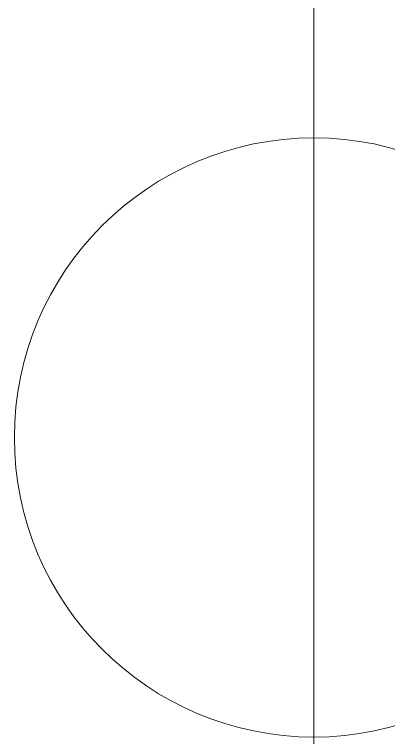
# Model space of a CAD drawing. Header units: metres. Extents: x 512 to 829, y -209 to 245.
# Drawn here: x 726.9288 to 727.1843, y -76.7791 to -76.2857 of the extents above; entities that cross this region are included whole.
import ezdxf

# ---------------------------------------------------------------- set-up
doc = ezdxf.new("R2010")
doc.units = ezdxf.units.M
doc.header["$LTSCALE"] = 0.508
doc.layers.add('None', color=7, linetype='Continuous', lineweight=5)

msp = doc.modelspace()

# ---------------------------------------------------------------- linework, layer by layer
at = {"layer": 'None', "color": 7, "linetype": 'Continuous', "lineweight": 5}
msp.add_line((727.1332476158067, -76.2243307914797), (727.1332476158067, -77.62433079147968), dxfattribs=at)
at = {"layer": 'None', "color": 7, "linetype": 'Continuous', "lineweight": 9}
msp.add_circle((727.1332476158067, -76.57433079147972), 0.2044262079113255, dxfattribs=at)

doc.saveas('drawing.dxf')
